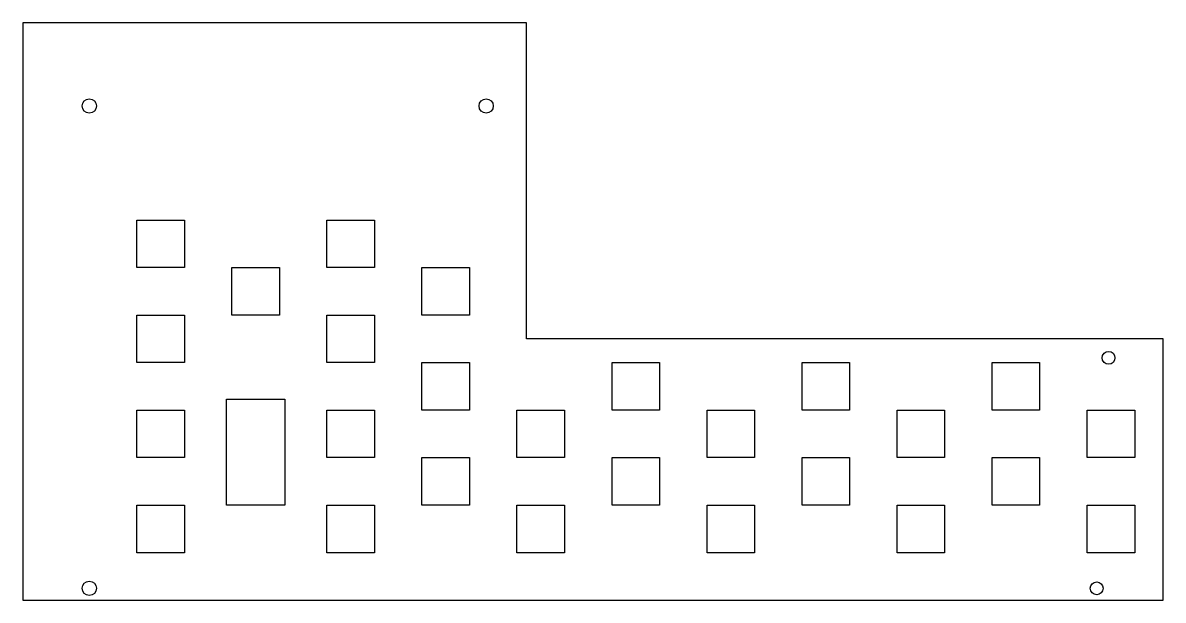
# Model space of a CAD drawing. Header units: millimetres. Extents: x -170 to 70, y 5 to 126.
import ezdxf

# ---------------------------------------------------------------- set-up
doc = ezdxf.new("R2010")
doc.units = ezdxf.units.MM
doc.layers.get('0').update_dxf_attribs({"linetype": 'CONTINUOUS'})

msp = doc.modelspace()

# ---------------------------------------------------------------- linework, layer by layer
for points in [[(-64, 126.5), (-170, 126.5), (-170, 5), (70, 5), (70, 60), (64, 60), (54, 60), (24, 60), (14, 60), (-16, 60), (-26, 60), (-56, 60), (-64, 60)], [(-136, 85), (-136, 75), (-146, 75), (-146, 85)], [(-106, 85), (-96, 85), (-96, 75), (-106, 75)], [(-126, 75), (-116, 75), (-116, 65), (-126, 65)], [(-86, 75), (-76, 75), (-76, 65), (-86, 65)], [(-146, 65), (-136, 65), (-136, 55), (-146, 55)], [(-106, 65), (-96, 65), (-96, 55), (-106, 55)], [(-86, 45), (-86, 55), (-76, 55), (-76, 45)], [(-46, 45), (-46, 55), (-36, 55), (-36, 45)], [(-6, 45), (-6, 55), (4, 55), (4, 45)], [(34, 45), (34, 55), (44, 55), (44, 45)], [(-114.85, 47.3), (-114.85, 25), (-127.15, 25), (-127.15, 47.3)], [(-136, 45), (-136, 35), (-146, 35), (-146, 45)], [(-106, 35), (-106, 45), (-96, 45), (-96, 35)], [(-56, 35), (-66, 35), (-66, 45), (-56, 45)], [(-26, 35), (-26, 45), (-16, 45), (-16, 35)], [(14, 35), (14, 45), (24, 45), (24, 35)], [(54, 35), (54, 45), (64, 45), (64, 35)], [(-86, 25), (-86, 35), (-76, 35), (-76, 25)], [(-46, 35), (-36, 35), (-36, 25), (-46, 25)], [(-6, 35), (4, 35), (4, 25), (-6, 25)], [(34, 35), (44, 35), (44, 25), (34, 25)], [(-136, 25), (-136, 15), (-146, 15), (-146, 25)], [(-106, 15), (-106, 25), (-96, 25), (-96, 15)], [(-66, 25), (-56, 25), (-56, 15), (-66, 15)], [(-26, 25), (-16, 25), (-16, 15), (-26, 15)], [(14, 25), (24, 25), (24, 15), (14, 15)], [(54, 25), (64, 25), (64, 15), (60, 15), (54, 15)]]:
    msp.add_lwpolyline(points, close=True)
for centre, radius in [((-156, 109), 1.5), ((-72.49, 109), 1.5), ((58.5, 56), 1.35), ((-156, 7.5), 1.5), ((56.01, 7.5), 1.35)]:
    msp.add_circle(centre, radius)

doc.saveas('drawing.dxf')
